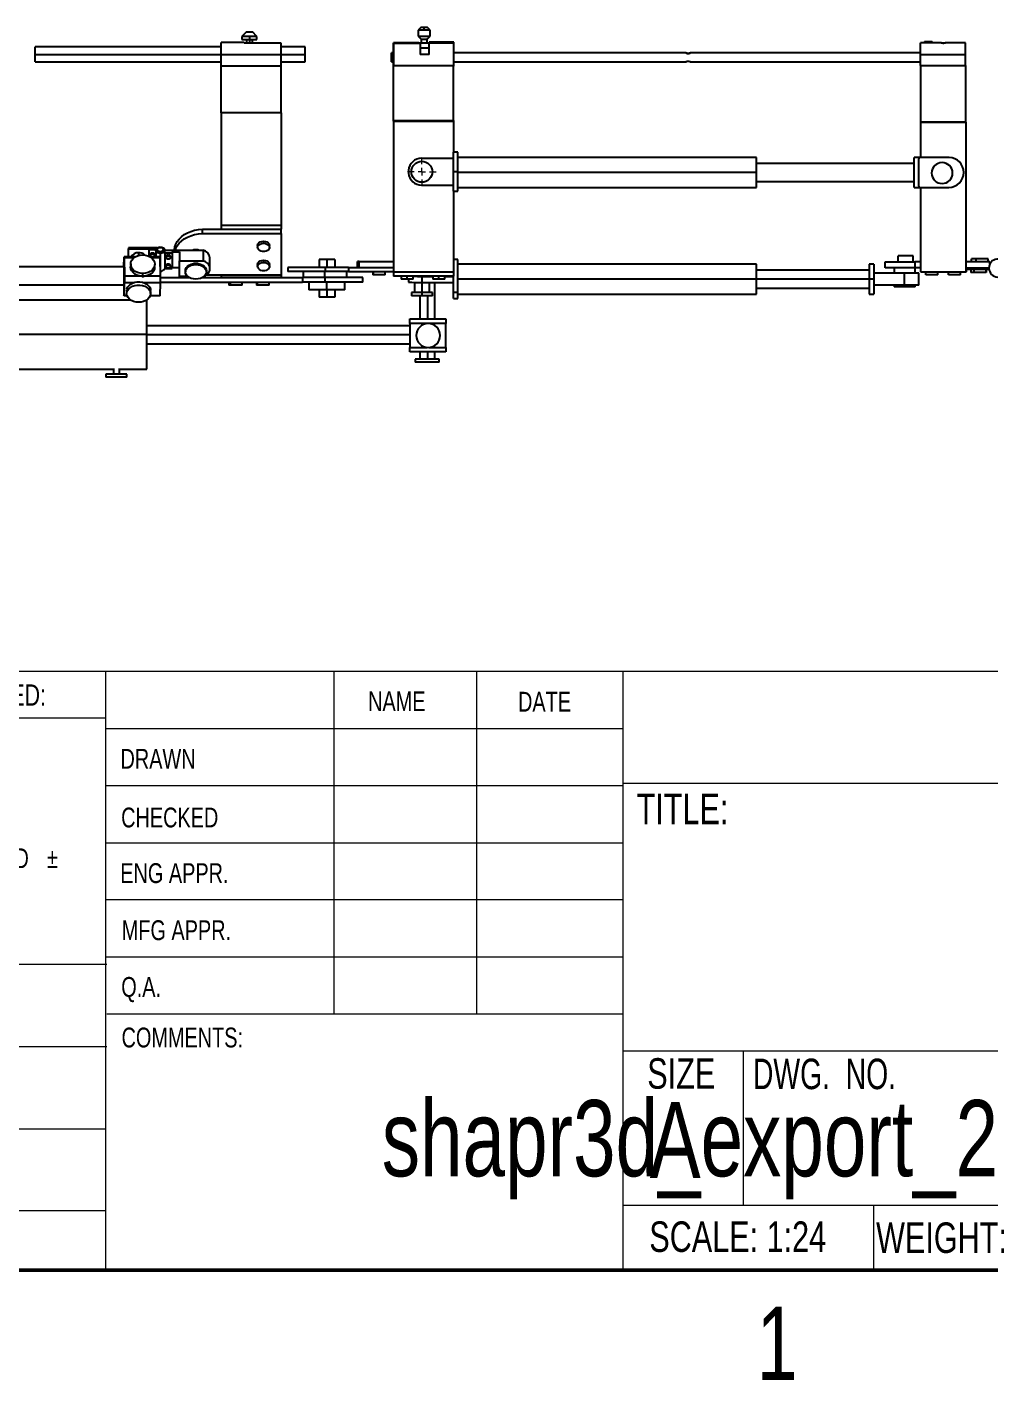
# Model space of a CAD drawing. Header units: inches. Extents: x 0.1 to 11.1, y 0.1 to 8.4.
# Drawn here: x 5.788 to 8.946, y 0.14 to 4.577 of the extents above; entities that cross this region are included whole.
import ezdxf

# ---------------------------------------------------------------- set-up
doc = ezdxf.new("R2010")
doc.units = ezdxf.units.IN
doc.header["$MEASUREMENT"] = 0
doc.styles.add('SLDTEXTSTYLE0', font='TXT', dxfattribs={"width": 0.75})
doc.styles.add('SLDTEXTSTYLE2', font='TXT', dxfattribs={"width": 0.694444})

# ---------------------------------------------------------------- blocks, each defined once
blk = doc.blocks.new('SW_NOTE_1')
at = {"color": 0, "linetype": 'Continuous', "lineweight": 0, "char_height": 0.065, "attachment_point": 1, "style": 'SLDTEXTSTYLE0'}
for s, insert in [('DIMENSIONS ARE IN INCHES', (0, 0.0838)), ('TOLERANCES:', (0, -0.0206)), ('FRACTIONAL', (0, -0.125)), ('%%p', (0.5176, -0.125)), ('ANGULAR: MACH', (0, -0.2293)), ('%%p', (0.7234, -0.2293)), ('BEND', (0.9072, -0.2293)), ('%%p', (1.1478, -0.2293)), ('TWO PLACE DECIMAL', (0, -0.3337)), ('%%p', (0.9794, -0.3337)), ('THREE PLACE DECIMAL', (0, -0.4381)), ('%%p', (0.9738, -0.4381))]:
    blk.add_mtext(s, dxfattribs=dict(at, insert=insert))
blk = doc.blocks.new('SW_CENTERMARKSYMBOL_20')
at = {"color": 0, "linetype": 'Continuous', "lineweight": 0}
for p, q in [((0, 0.025), (0, 0.0469)), ((-0.025, 0), (-0.0469, 0)), ((0, 0), (-0.0125, 0)), ((0, 0), (0, 0.0125)), ((0, 0), (0, -0.0125)), ((0, 0), (0.0125, 0)), ((0.025, 0), (0.0469, 0)), ((0, -0.025), (0, -0.0469))]:
    blk.add_line(p, q, dxfattribs=at)

msp = doc.modelspace()

# ---------------------------------------------------------------- linework, layer by layer
at = {"color": 7, "linetype": 'Continuous', "lineweight": 25}
for p, q in [((7.0809, 4.577), (7.0711, 4.5671)), ((7.0809, 4.577), (7.0907, 4.577)), ((7.0907, 4.577), (7.1006, 4.577)), ((7.0907, 4.5671), (7.0907, 4.577)), ((7.1104, 4.5671), (7.1006, 4.577)), ((6.4999, 4.5268), (6.4245, 4.5268)), ((6.4245, 4.4874), (6.4245, 4.5268)), ((6.5072, 4.5611), (6.4925, 4.5463)), ((6.4925, 4.5463), (6.4925, 4.5365)), ((6.5171, 4.5463), (6.4925, 4.5463)), ((6.4925, 4.5365), (6.5171, 4.5365)), ((6.4999, 4.5246), (6.4999, 4.5268)), ((6.5072, 4.5611), (6.5171, 4.5611)), ((6.5072, 4.5365), (6.5072, 4.5246)), ((6.5171, 4.5611), (6.5269, 4.5611)), ((6.5417, 4.5463), (6.5171, 4.5463)), ((6.5171, 4.5463), (6.5171, 4.5365)), ((6.5171, 4.5365), (6.5417, 4.5365)), ((6.5417, 4.5463), (6.5269, 4.5611)), ((6.5269, 4.5246), (6.5269, 4.5365)), ((6.5417, 4.5365), (6.5417, 4.5463)), ((7.0711, 4.5671), (7.0711, 4.5474)), ((7.0907, 4.5671), (7.0711, 4.5671)), ((7.0711, 4.5474), (7.0809, 4.5376)), ((7.0711, 4.5474), (7.1104, 4.5474)), ((7.0808, 4.5376), (7.0808, 4.5248)), ((7.0808, 4.5376), (7.0994, 4.5376)), ((7.1104, 4.5671), (7.0907, 4.5671)), ((7.1006, 4.5376), (7.0994, 4.5376)), ((7.1005, 4.5248), (7.1005, 4.5376)), ((7.1006, 4.5376), (7.1104, 4.5474)), ((7.1873, 4.5269), (7.107, 4.5269)), ((7.107, 4.525), (7.107, 4.5269)), ((7.1104, 4.5474), (7.1104, 4.5671)), ((7.1873, 4.525), (7.1873, 4.5269)), ((8.7313, 4.5292), (8.7313, 4.5268)), ((8.7313, 4.5292), (8.7436, 4.5292)), ((8.7313, 4.5268), (8.7436, 4.5268)), ((8.7354, 4.5268), (8.7354, 4.5251)), ((8.7436, 4.5268), (8.7436, 4.5292)), ((8.7436, 4.5292), (8.7559, 4.5292)), ((8.7436, 4.5268), (8.7559, 4.5268)), ((8.7511, 4.5251), (8.7511, 4.5268)), ((8.7559, 4.5268), (8.7559, 4.5292)), ((6.4245, 4.5117), (5.8143, 4.5117)), ((5.8143, 4.4871), (5.8143, 4.5117)), ((5.8143, 4.4624), (5.8143, 4.4871)), ((6.4245, 4.4874), (6.6213, 4.4874)), ((6.4245, 4.4485), (6.4245, 4.4874)), ((6.6213, 4.5246), (6.4999, 4.5246)), ((6.6213, 4.4874), (6.6213, 4.5246)), ((6.7001, 4.5117), (6.6213, 4.5117)), ((6.6213, 4.4485), (6.6213, 4.4874)), ((6.7001, 4.4871), (6.7001, 4.5117)), ((6.7001, 4.4624), (6.7001, 4.4871)), ((6.9894, 4.4925), (6.9829, 4.4925)), ((6.9829, 4.4777), (6.9829, 4.4925)), ((7.0732, 4.5253), (6.9894, 4.5253)), ((6.9894, 4.4495), (6.9894, 4.5253)), ((6.9904, 4.5248), (7.107, 4.5248)), ((6.9904, 4.5231), (6.9904, 4.5248)), ((7.0775, 4.5231), (6.9904, 4.5231)), ((6.9904, 4.4495), (6.9904, 4.5231)), ((7.0732, 4.5253), (7.0732, 4.5248)), ((7.0775, 4.5231), (7.0775, 4.4873)), ((7.0775, 4.5087), (7.107, 4.5087)), ((7.107, 4.4873), (7.0775, 4.4873)), ((7.107, 4.525), (7.1873, 4.525)), ((7.107, 4.4873), (7.107, 4.525)), ((7.1873, 4.4482), (7.1873, 4.525)), ((7.9488, 4.4925), (7.1873, 4.4925)), ((8.7185, 4.4925), (7.9635, 4.4925)), ((8.7354, 4.5251), (8.7185, 4.5251)), ((8.7185, 4.4857), (8.7185, 4.5251)), ((8.8661, 4.4857), (8.7185, 4.4857)), ((8.7185, 4.4513), (8.7185, 4.4857)), ((8.7856, 4.5251), (8.7511, 4.5251)), ((8.8661, 4.5251), (8.7999, 4.5251)), ((8.8661, 4.4857), (8.8661, 4.5251)), ((8.8661, 4.4513), (8.8661, 4.4857)), ((5.8143, 4.4624), (6.4245, 4.4624)), ((6.6213, 4.4485), (6.4245, 4.4485)), ((6.4245, 4.2957), (6.4245, 4.4485)), ((6.6213, 4.4624), (6.7001, 4.4624)), ((6.6213, 4.2957), (6.6213, 4.4485)), ((6.9829, 4.4629), (6.9829, 4.4777)), ((6.9829, 4.4629), (6.9894, 4.4629)), ((7.1862, 4.4495), (6.9894, 4.4495)), ((6.9894, 4.2705), (6.9894, 4.4495)), ((7.1862, 4.2705), (7.1862, 4.4495)), ((7.1862, 4.4482), (7.1873, 4.4482)), ((7.1873, 4.4629), (7.9488, 4.4629)), ((7.9635, 4.4629), (8.7185, 4.4629)), ((8.7185, 4.4513), (8.7185, 4.2656)), ((8.7185, 4.4513), (8.8661, 4.4513)), ((8.8661, 4.4513), (8.8661, 4.2656)), ((6.6213, 4.2957), (6.4245, 4.2957)), ((6.4245, 4.2957), (6.4245, 3.9266)), ((6.6213, 4.2957), (6.6213, 3.9266)), ((6.9894, 4.2705), (7.1862, 4.2705)), ((6.9894, 4.2685), (6.9894, 4.2705)), ((6.9894, 4.2685), (7.1862, 4.2685)), ((6.9894, 4.2685), (6.9894, 3.7728)), ((7.1862, 4.2705), (7.1862, 4.2685)), ((7.1862, 4.2685), (7.1862, 4.1664)), ((8.7185, 4.2656), (8.8661, 4.2656)), ((8.7185, 4.2656), (8.7185, 4.2618)), ((8.7185, 4.2618), (8.7193, 4.2618)), ((8.7193, 4.2655), (8.867, 4.2655)), ((8.7193, 4.1494), (8.7193, 4.2655)), ((8.8661, 4.2656), (8.8661, 4.2655)), ((8.867, 4.2655), (8.867, 3.7734)), ((7.0818, 4.1467), (7.1862, 4.1467)), ((7.201, 4.1664), (7.1862, 4.1664)), ((7.1862, 4.1024), (7.1862, 4.1664)), ((7.201, 4.1024), (7.201, 4.1664)), ((8.1803, 4.1497), (7.201, 4.1497)), ((8.1803, 4.1005), (8.1803, 4.1497)), ((8.6974, 4.1297), (8.1803, 4.1297)), ((8.7122, 4.1494), (8.6974, 4.1494)), ((8.6974, 4.0509), (8.6974, 4.1494)), ((8.7122, 4.1494), (8.7122, 4.1453)), ((8.8121, 4.1494), (8.7122, 4.1494)), ((8.7122, 4.0551), (8.7122, 4.1453)), ((7.0386, 4.1074), (7.0386, 4.0974)), ((7.1862, 4.0384), (7.1862, 4.1024)), ((7.201, 4.1024), (7.1862, 4.1024)), ((7.201, 4.0384), (7.201, 4.1024)), ((8.1803, 4.1005), (7.201, 4.1005)), ((8.1803, 4.0512), (8.1803, 4.1005)), ((7.0818, 4.0581), (7.1862, 4.0581)), ((7.1862, 4.0384), (7.201, 4.0384)), ((7.1862, 4.0384), (7.1862, 3.7728)), ((7.201, 4.0512), (8.1803, 4.0512)), ((8.1803, 4.0706), (8.6974, 4.0706)), ((8.6974, 4.0509), (8.7122, 4.0509)), ((8.7122, 4.0551), (8.7122, 4.0509)), ((8.7122, 4.0509), (8.8106, 4.051)), ((8.7193, 3.7734), (8.7193, 4.0509)), ((6.3634, 3.9002), (6.3634, 3.9144)), ((6.3634, 3.9144), (6.4245, 3.9144)), ((6.6213, 3.9266), (6.4245, 3.9266)), ((6.4245, 3.9266), (6.4245, 3.9144)), ((6.4245, 3.9144), (6.6213, 3.9144)), ((6.6213, 3.9266), (6.6213, 3.9144)), ((6.6213, 3.9002), (6.6213, 3.9144)), ((6.3634, 3.9002), (6.6213, 3.9002)), ((6.5439, 3.861), (6.5439, 3.8539)), ((6.5636, 3.8747), (6.5636, 3.8677)), ((6.5833, 3.8539), (6.5833, 3.861)), ((6.6213, 3.9002), (6.6213, 3.7632)), ((6.1052, 3.791), (6.1059, 3.8229)), ((6.1059, 3.8229), (6.1062, 3.8207)), ((6.1419, 3.8229), (6.1059, 3.8229)), ((6.1062, 3.8207), (6.1071, 3.7595)), ((6.1062, 3.8207), (6.1388, 3.8207)), ((6.1204, 3.8526), (6.1204, 3.8492)), ((6.2146, 3.8526), (6.1204, 3.8526)), ((6.1204, 3.8492), (6.1871, 3.8492)), ((6.1204, 3.8229), (6.1204, 3.8492)), ((6.1871, 3.8458), (6.1871, 3.8492)), ((6.1871, 3.8458), (6.1871, 3.8255)), ((6.2103, 3.8458), (6.1871, 3.8458)), ((6.1919, 3.8312), (6.1919, 3.8277)), ((6.2239, 3.8229), (6.1919, 3.8229)), ((6.195, 3.8207), (6.2243, 3.8207)), ((6.2066, 3.8277), (6.2066, 3.8312)), ((6.2102, 3.8451), (6.2102, 3.8229)), ((6.2149, 3.847), (6.2149, 3.8449)), ((6.2243, 3.8207), (6.2239, 3.8229)), ((6.2252, 3.7595), (6.2243, 3.8207)), ((6.2247, 3.8379), (6.2247, 3.8399)), ((6.225, 3.8345), (6.225, 3.7762)), ((6.2346, 3.8449), (6.2346, 3.847)), ((6.2395, 3.8361), (6.2395, 3.8396)), ((6.2395, 3.8361), (6.2641, 3.8361)), ((6.2395, 3.8361), (6.2395, 3.7846)), ((6.2397, 3.8454), (6.3652, 3.8454)), ((6.2397, 3.8417), (6.2397, 3.8451)), ((6.2436, 3.8244), (6.2436, 3.8209)), ((6.251, 3.8295), (6.251, 3.826)), ((6.2584, 3.8209), (6.2584, 3.8244)), ((6.2641, 3.8396), (6.2883, 3.8396)), ((6.2641, 3.8361), (6.2641, 3.8396)), ((6.2641, 3.8361), (6.2641, 3.7846)), ((6.2718, 3.8459), (6.2718, 3.8454)), ((6.2883, 3.8396), (6.2883, 3.8102)), ((6.3652, 3.8454), (6.3652, 3.8102)), ((6.3879, 3.7844), (6.3879, 3.8197)), ((8.6445, 3.807), (8.6445, 3.8266)), ((8.6937, 3.8266), (8.6445, 3.8266)), ((8.6937, 3.807), (8.6937, 3.8266)), ((8.9011, 3.8168), (8.8858, 3.8168)), ((8.8858, 3.807), (8.8858, 3.8168)), ((8.9011, 3.807), (8.9011, 3.8168)), ((8.9405, 3.8168), (8.9011, 3.8168)), ((8.9405, 3.807), (8.9405, 3.8168)), ((6.106, 3.791), (5.2453, 3.791)), ((6.1279, 3.8001), (6.1277, 3.7908)), ((6.2064, 3.7891), (6.2066, 3.7984)), ((6.2395, 3.7846), (6.2641, 3.7846)), ((6.2433, 3.7944), (6.2433, 3.7909)), ((6.2507, 3.7996), (6.2507, 3.7961)), ((6.2581, 3.7909), (6.2581, 3.7944)), ((6.2641, 3.7881), (6.2883, 3.7881)), ((6.2883, 3.8102), (6.3652, 3.8102)), ((6.2883, 3.7587), (6.2883, 3.8102)), ((6.3071, 3.7777), (6.3071, 3.7741)), ((6.3415, 3.8019), (6.3348, 3.8012)), ((6.3483, 3.8012), (6.3415, 3.8019)), ((6.376, 3.7741), (6.376, 3.7777)), ((6.5439, 3.7985), (6.5439, 3.7914)), ((6.5636, 3.8122), (6.5636, 3.8052)), ((6.5833, 3.7914), (6.5833, 3.7985)), ((6.6435, 3.7886), (6.6435, 3.7748)), ((6.7665, 3.7886), (6.6435, 3.7886)), ((6.7665, 3.7748), (6.6435, 3.7748)), ((6.6936, 3.7748), (6.6936, 3.7551)), ((6.7457, 3.8142), (6.7457, 3.7886)), ((6.7713, 3.8142), (6.7457, 3.8142)), ((6.765, 3.7551), (6.765, 3.7748)), ((6.7665, 3.7748), (6.7665, 3.7886)), ((6.8419, 3.7886), (6.7665, 3.7886)), ((6.8419, 3.7748), (6.7665, 3.7748)), ((6.7713, 3.8142), (6.7713, 3.7886)), ((6.7969, 3.8142), (6.7713, 3.8142)), ((6.7969, 3.8142), (6.7969, 3.7886)), ((6.8363, 3.7551), (6.8363, 3.7748)), ((6.8419, 3.7886), (6.8419, 3.7748)), ((6.8419, 3.7886), (6.9894, 3.7886)), ((6.8419, 3.7748), (6.9894, 3.7748)), ((6.8721, 3.7886), (6.8721, 3.8081)), ((6.8772, 3.8081), (6.8721, 3.8081)), ((6.8772, 3.8081), (6.9894, 3.8081)), ((6.8772, 3.7886), (6.8772, 3.8081)), ((6.9222, 3.7748), (6.9222, 3.7649)), ((6.9233, 3.7748), (6.9233, 3.7649)), ((6.9627, 3.7649), (6.9627, 3.7748)), ((7.1862, 3.7728), (6.9894, 3.7728)), ((6.9894, 3.7728), (6.9894, 3.76)), ((7.201, 3.8148), (7.1862, 3.8148)), ((7.1862, 3.7728), (7.1862, 3.76)), ((7.201, 3.7064), (7.201, 3.8148)), ((8.1803, 3.7997), (7.201, 3.7997)), ((8.1803, 3.7505), (8.1803, 3.7997)), ((8.5498, 3.7795), (8.1803, 3.7795)), ((8.5646, 3.7992), (8.5498, 3.7992)), ((8.5498, 3.7992), (8.5498, 3.75)), ((8.5646, 3.7992), (8.5646, 3.7697)), ((8.6024, 3.807), (8.6997, 3.807)), ((8.6024, 3.7873), (8.6024, 3.807)), ((8.6997, 3.7873), (8.6024, 3.7873)), ((8.632, 3.7873), (8.632, 3.7697)), ((8.6997, 3.807), (8.6997, 3.7873)), ((8.7193, 3.807), (8.6997, 3.807)), ((8.7193, 3.7873), (8.6997, 3.7873)), ((8.7009, 3.7697), (8.7009, 3.7873)), ((8.867, 3.7734), (8.7193, 3.7734)), ((8.7356, 3.7642), (8.7356, 3.7734)), ((8.7749, 3.7642), (8.7749, 3.7734)), ((8.8098, 3.7642), (8.8098, 3.7734)), ((8.8492, 3.7642), (8.8492, 3.7734)), ((8.9458, 3.807), (8.867, 3.807)), ((8.867, 3.7888), (8.8675, 3.7888)), ((8.867, 3.774), (8.8675, 3.774)), ((8.8675, 3.7888), (8.8675, 3.774)), ((8.8685, 3.7873), (8.8675, 3.7873)), ((8.8685, 3.7824), (8.8685, 3.7873)), ((8.8685, 3.7873), (8.9424, 3.7873)), ((8.8685, 3.7824), (8.9424, 3.7824)), ((8.8831, 3.7824), (8.8831, 3.7725)), ((8.8933, 3.7725), (8.8831, 3.7725)), ((8.8933, 3.7824), (8.8933, 3.7725)), ((8.9326, 3.7725), (8.8933, 3.7725)), ((8.9326, 3.7824), (8.9326, 3.7725)), ((8.933, 3.7725), (8.9326, 3.7725)), ((8.933, 3.7824), (8.933, 3.7725)), ((8.9424, 3.7824), (8.9424, 3.7861)), ((8.9458, 3.8005), (8.9458, 3.807)), ((5.2453, 3.7319), (6.106, 3.7319)), ((6.1053, 3.7319), (6.1057, 3.6975)), ((6.1061, 3.6954), (6.107, 3.7387)), ((6.1071, 3.7595), (6.107, 3.7387)), ((6.107, 3.7387), (6.1375, 3.7387)), ((6.164, 3.7595), (6.1071, 3.7595)), ((6.1675, 3.7594), (6.1677, 3.7687)), ((6.17, 3.7387), (6.2251, 3.7387)), ((6.2252, 3.7595), (6.171, 3.7595)), ((6.2242, 3.6954), (6.2251, 3.7387)), ((6.2251, 3.7387), (6.2252, 3.7595)), ((6.2251, 3.7403), (6.6916, 3.7403)), ((6.2252, 3.7551), (6.3205, 3.7551)), ((6.3151, 3.7587), (6.2883, 3.7587)), ((6.3626, 3.7551), (6.6916, 3.7551)), ((6.6213, 3.7632), (6.3753, 3.7632)), ((6.4245, 3.7632), (6.4245, 3.7552)), ((6.6213, 3.7552), (6.4245, 3.7552)), ((6.4245, 3.7552), (6.4245, 3.7551)), ((6.4502, 3.7403), (6.4502, 3.7305)), ((6.4541, 3.7305), (6.4502, 3.7305)), ((6.4541, 3.7403), (6.4541, 3.7305)), ((6.4935, 3.7305), (6.4541, 3.7305)), ((6.4935, 3.7305), (6.4935, 3.7403)), ((6.5407, 3.7403), (6.5407, 3.7305)), ((6.5424, 3.7305), (6.5407, 3.7305)), ((6.5424, 3.7403), (6.5424, 3.7305)), ((6.5818, 3.7305), (6.5424, 3.7305)), ((6.5818, 3.7305), (6.5818, 3.7403)), ((6.6213, 3.7632), (6.6213, 3.7552)), ((6.6213, 3.7552), (6.6213, 3.7551)), ((6.7658, 3.7551), (6.6916, 3.7551)), ((6.6916, 3.7551), (6.6916, 3.7403)), ((6.7658, 3.7403), (6.6916, 3.7403)), ((6.7124, 3.7403), (6.7124, 3.7157)), ((6.8888, 3.7551), (6.7658, 3.7551)), ((6.7658, 3.7403), (6.7658, 3.7551)), ((6.8888, 3.7403), (6.7658, 3.7403)), ((6.7714, 3.7157), (6.7714, 3.7403)), ((6.8305, 3.7157), (6.8305, 3.7403)), ((6.8888, 3.7403), (6.8888, 3.7551)), ((6.9233, 3.7649), (6.9222, 3.7649)), ((6.9627, 3.7649), (6.9233, 3.7649)), ((7.1862, 3.76), (6.9894, 3.76)), ((7.0154, 3.76), (7.0154, 3.7502)), ((7.035, 3.7502), (7.0154, 3.7502)), ((7.035, 3.7502), (7.035, 3.76)), ((7.0547, 3.7502), (7.035, 3.7502)), ((7.0391, 3.7502), (7.0391, 3.74)), ((7.0547, 3.7502), (7.0547, 3.76)), ((7.0586, 3.7397), (7.0586, 3.7059)), ((7.0826, 3.7593), (7.1191, 3.7593)), ((7.0826, 3.7593), (7.0826, 3.7396)), ((7.0826, 3.7396), (7.1862, 3.7396)), ((7.1078, 3.7597), (7.1078, 3.76)), ((7.1078, 3.7059), (7.1078, 3.7396)), ((7.1191, 3.76), (7.1191, 3.7502)), ((7.1388, 3.7502), (7.1191, 3.7502)), ((7.1253, 3.6197), (7.1253, 3.7396)), ((7.1388, 3.7502), (7.1388, 3.76)), ((7.1585, 3.7502), (7.1388, 3.7502)), ((7.1585, 3.7502), (7.1585, 3.76)), ((7.1585, 3.7593), (7.1862, 3.7593)), ((7.1862, 3.7064), (7.1862, 3.76)), ((8.1803, 3.7505), (7.201, 3.7505)), ((8.1803, 3.7013), (8.1803, 3.7505)), ((8.5498, 3.75), (8.5498, 3.7008)), ((8.5646, 3.75), (8.5498, 3.75)), ((8.5646, 3.7697), (8.5646, 3.75)), ((8.6645, 3.7697), (8.5646, 3.7697)), ((8.5646, 3.75), (8.5646, 3.7303)), ((8.6645, 3.7303), (8.5646, 3.7303)), ((8.5646, 3.7303), (8.5646, 3.7008)), ((8.632, 3.7303), (8.632, 3.7254)), ((8.6645, 3.7697), (8.6645, 3.7303)), ((8.7122, 3.7697), (8.6645, 3.7697)), ((8.7122, 3.7303), (8.6645, 3.7303)), ((8.7009, 3.7254), (8.7009, 3.7303)), ((8.7122, 3.7303), (8.7122, 3.7697)), ((8.7749, 3.7642), (8.7356, 3.7642)), ((8.8492, 3.7642), (8.8098, 3.7642)), ((6.1061, 3.6954), (6.1057, 3.6975)), ((6.1158, 3.6954), (6.1061, 3.6954)), ((6.1144, 3.713), (6.1144, 3.7027)), ((6.2242, 3.6954), (6.1918, 3.6954)), ((6.1932, 3.7027), (6.1932, 3.713)), ((6.7714, 3.7157), (6.7124, 3.7157)), ((6.7457, 3.7157), (6.7457, 3.6911)), ((6.7713, 3.6911), (6.7457, 3.6911)), ((6.7713, 3.7157), (6.7713, 3.6911)), ((6.7969, 3.6911), (6.7713, 3.6911)), ((6.8305, 3.7157), (6.7714, 3.7157)), ((6.7969, 3.7157), (6.7969, 3.6911)), ((7.0492, 3.7059), (7.0492, 3.696)), ((7.0837, 3.7059), (7.0492, 3.7059)), ((7.0837, 3.696), (7.0492, 3.696)), ((7.0761, 3.696), (7.0761, 3.6197)), ((7.0837, 3.696), (7.0837, 3.7059)), ((7.1181, 3.7059), (7.0837, 3.7059)), ((7.1181, 3.696), (7.0837, 3.696)), ((7.1181, 3.696), (7.1181, 3.7059)), ((7.201, 3.7064), (7.1862, 3.7064)), ((7.1862, 3.6868), (7.1862, 3.7064)), ((7.1862, 3.6868), (7.201, 3.6868)), ((7.201, 3.6868), (7.201, 3.7064)), ((7.201, 3.7013), (8.1803, 3.7013)), ((8.1803, 3.7205), (8.5498, 3.7205)), ((8.5498, 3.7008), (8.5646, 3.7008)), ((8.7009, 3.7254), (8.632, 3.7254)), ((6.1277, 3.6816), (5.2448, 3.6816)), ((6.1804, 3.6816), (6.1799, 3.6816)), ((6.1804, 3.5684), (6.1804, 3.6816)), ((7.0431, 3.5976), (6.1804, 3.5976)), ((7.0431, 3.6197), (7.1612, 3.6197)), ((7.0431, 3.6049), (7.0431, 3.6197)), ((7.0431, 3.6049), (7.0431, 3.5262)), ((7.1612, 3.6049), (7.0431, 3.6049)), ((7.1612, 3.6197), (7.1612, 3.6049)), ((7.1612, 3.5262), (7.1612, 3.6049)), ((6.1804, 3.5684), (4.8024, 3.5684)), ((6.1804, 3.4552), (6.1804, 3.5684)), ((6.1804, 3.5386), (7.0431, 3.5386)), ((7.0431, 3.5262), (7.1, 3.5262)), ((7.0431, 3.5114), (7.0431, 3.5262)), ((7.1612, 3.5114), (7.0431, 3.5114)), ((7.0761, 3.5114), (7.0761, 3.4882)), ((7.1007, 3.5114), (7.1007, 3.4882)), ((7.107, 3.5262), (7.1612, 3.5262)), ((7.1253, 3.4882), (7.1253, 3.5114)), ((7.1612, 3.5262), (7.1612, 3.5114)), ((7.0613, 3.4882), (7.0613, 3.4784)), ((7.14, 3.4882), (7.0613, 3.4882)), ((7.14, 3.4784), (7.0613, 3.4784)), ((7.14, 3.4784), (7.14, 3.4882)), ((4.8024, 3.4552), (6.0715, 3.4552)), ((6.0464, 3.4382), (6.0464, 3.4283)), ((6.1153, 3.4382), (6.0464, 3.4382)), ((6.1153, 3.4283), (6.0464, 3.4283)), ((6.0715, 3.4571), (6.0715, 3.4382)), ((6.0912, 3.4382), (6.0912, 3.4571)), ((6.0912, 3.4552), (6.1804, 3.4552)), ((6.1153, 3.4283), (6.1153, 3.4382))]:
    msp.add_line(p, q, dxfattribs=at)
at = {"color": 8, "linetype": 'Continuous', "lineweight": 25}
for p, q in [((6.5171, 4.5365), (6.5171, 4.5246)), ((5.8143, 4.4871), (6.4245, 4.4871)), ((6.6213, 4.4871), (6.7001, 4.4871)), ((6.1538, 3.8369), (6.1538, 3.8281)), ((6.3415, 3.8477), (6.3415, 3.8454)), ((6.3415, 3.8019), (6.3415, 3.8017)), ((7.0832, 3.7595), (7.0832, 3.76)), ((7.0832, 3.7059), (7.0832, 3.7396)), ((8.5498, 3.75), (8.1803, 3.75)), ((7.1007, 3.696), (7.1007, 3.6197)), ((7.0431, 3.5681), (6.1804, 3.5681))]:
    msp.add_line(p, q, dxfattribs=at)
at = {"color": 7, "linetype": 'Continuous', "lineweight": 18}
for p, q in [((2.6911, 2.4643), (10.5, 2.4643)), ((6.0452, 2.4643), (6.0452, 0.5)), ((6.7937, 2.4643), (6.7937, 1.3393)), ((7.2622, 2.4643), (7.2622, 1.3393)), ((7.7413, 2.4643), (7.7413, 0.5)), ((6.0452, 2.31), (4.6683, 2.31)), ((6.0452, 2.2768), (7.7413, 2.2768)), ((6.0452, 2.0893), (7.7413, 2.0893)), ((7.7413, 2.0972), (10.5, 2.0972)), ((6.0452, 1.9018), (7.7413, 1.9018)), ((7.7413, 1.7143), (6.0452, 1.7143)), ((7.7413, 1.5268), (6.0452, 1.5268)), ((4.6683, 1.5037), (6.0497, 1.5037)), ((7.7413, 1.3393), (6.0497, 1.3393)), ((4.6683, 1.2337), (6.0497, 1.2337)), ((7.7413, 1.2199), (10.5, 1.2199)), ((8.1368, 1.2199), (8.1368, 0.7129)), ((4.6683, 0.9637), (6.0452, 0.9637)), ((7.7413, 0.7129), (10.5, 0.7129)), ((8.5644, 0.7129), (8.5644, 0.5)), ((2.6911, 0.6963), (6.0452, 0.6963))]:
    msp.add_line(p, q, dxfattribs=at)
at = {"color": 7, "linetype": 'Continuous', "lineweight": 50}
msp.add_line((10.5, 0.5), (0.5, 0.5), dxfattribs=at)
at = {"color": 7, "linetype": 'Continuous', "lineweight": 25, "flags": 128}
for points in [[(6.2718, 3.8459), (6.2718, 3.8464), (6.2728, 3.8557), (6.2756, 3.8648), (6.2801, 3.8735), (6.2863, 3.8818), (6.2941, 3.8894), (6.3032, 3.8962), (6.3136, 3.902), (6.325, 3.9069), (6.3373, 3.9106), (6.3501, 3.9131), (6.3634, 3.9144)], [(6.2737, 3.8454), (6.2756, 3.8507), (6.2801, 3.8594), (6.2863, 3.8677), (6.2941, 3.8753), (6.3032, 3.8821), (6.3136, 3.8879), (6.325, 3.8928), (6.3373, 3.8965), (6.3501, 3.899), (6.3634, 3.9002)], [(6.5439, 3.861), (6.5439, 3.862), (6.5453, 3.866), (6.5482, 3.8695), (6.5525, 3.8723), (6.5578, 3.8741), (6.5636, 3.8747)], [(6.5636, 3.8677), (6.5694, 3.8671), (6.5747, 3.8653), (6.579, 3.8625), (6.5819, 3.859), (6.5832, 3.855), (6.5828, 3.8509), (6.5806, 3.8471), (6.577, 3.8439), (6.5721, 3.8416), (6.5665, 3.8404), (6.5606, 3.8404), (6.555, 3.8416), (6.5502, 3.8439), (6.5465, 3.8471), (6.5444, 3.8509), (6.5439, 3.855), (6.5453, 3.859), (6.5482, 3.8625), (6.5525, 3.8653), (6.5578, 3.8671), (6.5636, 3.8677)], [(6.5636, 3.8747), (6.5694, 3.8741), (6.5747, 3.8723), (6.579, 3.8695), (6.5819, 3.866), (6.5832, 3.862), (6.5833, 3.861)], [(6.1677, 3.7687), (6.1589, 3.7694), (6.1505, 3.7717), (6.143, 3.7753), (6.1367, 3.7802), (6.132, 3.786), (6.129, 3.7924), (6.1279, 3.7993), (6.1288, 3.8061), (6.1316, 3.8125), (6.1362, 3.8183), (6.1424, 3.8232), (6.1498, 3.8268), (6.1581, 3.8291), (6.1668, 3.8299)], [(6.1668, 3.8299), (6.1756, 3.8291), (6.1839, 3.8268), (6.1914, 3.8232), (6.1977, 3.8183), (6.2025, 3.8125), (6.2055, 3.8061), (6.2066, 3.7993), (6.2057, 3.7924), (6.2029, 3.786), (6.1983, 3.7802), (6.1921, 3.7753), (6.1847, 3.7717), (6.1764, 3.7694), (6.1677, 3.7687)], [(6.1919, 3.8312), (6.1924, 3.8332), (6.194, 3.8349), (6.1964, 3.8361), (6.1992, 3.8365), (6.2021, 3.8361), (6.2045, 3.8349), (6.2061, 3.8332), (6.2066, 3.8312)], [(6.1964, 3.8229), (6.194, 3.824), (6.1924, 3.8257), (6.1919, 3.8277), (6.1924, 3.8298), (6.194, 3.8315), (6.1964, 3.8326), (6.1992, 3.833), (6.2021, 3.8326), (6.2045, 3.8315), (6.2061, 3.8298), (6.2066, 3.8277), (6.2061, 3.8257), (6.2045, 3.824), (6.2021, 3.8229)], [(6.225, 3.8345), (6.2199, 3.8352), (6.2155, 3.837), (6.2122, 3.8398), (6.2104, 3.8433), (6.2104, 3.8469), (6.2122, 3.8504), (6.2155, 3.8532), (6.2199, 3.8551), (6.225, 3.8557)], [(6.2247, 3.8399), (6.221, 3.8405), (6.2178, 3.842), (6.2156, 3.8443), (6.2149, 3.847), (6.2156, 3.8497), (6.2178, 3.852), (6.221, 3.8535), (6.2247, 3.854), (6.2285, 3.8535), (6.2317, 3.852), (6.2338, 3.8497), (6.2346, 3.847), (6.2338, 3.8443), (6.2317, 3.842), (6.2285, 3.8405), (6.2247, 3.8399)], [(6.225, 3.8557), (6.23, 3.8551), (6.2345, 3.8532), (6.2378, 3.8504), (6.2395, 3.8469), (6.2395, 3.8433), (6.2378, 3.8398), (6.2345, 3.837), (6.23, 3.8352), (6.225, 3.8345)], [(6.251, 3.826), (6.2538, 3.8256), (6.2562, 3.8245), (6.2578, 3.8228), (6.2584, 3.8209), (6.2578, 3.8189), (6.2562, 3.8172), (6.2538, 3.8161), (6.251, 3.8157), (6.2482, 3.8161), (6.2458, 3.8172), (6.2442, 3.8189), (6.2436, 3.8209), (6.2442, 3.8228), (6.2458, 3.8245), (6.2482, 3.8256), (6.251, 3.826)], [(6.3293, 3.8454), (6.3349, 3.8471), (6.3415, 3.8477)], [(6.3415, 3.8477), (6.3482, 3.8471), (6.3538, 3.8454)], [(6.164, 3.7595), (6.1558, 3.7607), (6.1482, 3.7633), (6.1414, 3.767), (6.1357, 3.7717), (6.1314, 3.7772), (6.1287, 3.7833), (6.1277, 3.7897), (6.1277, 3.7908)], [(6.2064, 3.7891), (6.2056, 3.7833), (6.203, 3.7772), (6.1989, 3.7717), (6.1933, 3.767), (6.1866, 3.7633), (6.1791, 3.7607), (6.171, 3.7595)], [(6.2507, 3.7961), (6.2535, 3.7957), (6.2559, 3.7946), (6.2575, 3.7929), (6.2581, 3.7909), (6.2575, 3.7889), (6.2559, 3.7873), (6.2535, 3.7862), (6.2507, 3.7858), (6.2479, 3.7862), (6.2455, 3.7873), (6.2439, 3.7889), (6.2433, 3.7909), (6.2439, 3.7929), (6.2455, 3.7946), (6.2479, 3.7957), (6.2507, 3.7961)], [(6.3071, 3.7777), (6.308, 3.783), (6.3105, 3.7881), (6.3146, 3.7926), (6.3201, 3.7964), (6.3266, 3.7993), (6.3339, 3.8011), (6.3415, 3.8017)], [(6.3415, 3.7501), (6.3339, 3.7507), (6.3266, 3.7525), (6.3201, 3.7553), (6.3146, 3.7592), (6.3105, 3.7637), (6.308, 3.7688), (6.3071, 3.7741), (6.308, 3.7795), (6.3105, 3.7845), (6.3146, 3.7891), (6.3201, 3.7929), (6.3266, 3.7958), (6.3339, 3.7975), (6.3415, 3.7981)], [(6.3415, 3.8017), (6.3492, 3.8011), (6.3565, 3.7993), (6.363, 3.7964), (6.3685, 3.7926), (6.3726, 3.7881), (6.3751, 3.783), (6.376, 3.7777)], [(6.3415, 3.7981), (6.3492, 3.7975), (6.3565, 3.7958), (6.363, 3.7929), (6.3685, 3.7891), (6.3726, 3.7845), (6.3751, 3.7795), (6.376, 3.7741), (6.3751, 3.7688), (6.3726, 3.7637), (6.3685, 3.7592), (6.363, 3.7553), (6.3565, 3.7525), (6.3492, 3.7507), (6.3415, 3.7501)], [(6.3701, 3.7607), (6.3729, 3.7622), (6.3792, 3.7667), (6.384, 3.7721), (6.3869, 3.7781), (6.3879, 3.7844), (6.3869, 3.7907), (6.384, 3.7967), (6.3792, 3.8021), (6.3729, 3.8067), (6.3652, 3.8102)], [(6.5439, 3.7985), (6.5439, 3.7995), (6.5453, 3.8035), (6.5482, 3.8071), (6.5525, 3.8098), (6.5578, 3.8116), (6.5636, 3.8122)], [(6.5636, 3.8052), (6.5694, 3.8046), (6.5747, 3.8028), (6.579, 3.8), (6.5819, 3.7965), (6.5832, 3.7925), (6.5828, 3.7884), (6.5806, 3.7846), (6.577, 3.7814), (6.5721, 3.7791), (6.5665, 3.7779), (6.5606, 3.7779), (6.555, 3.7791), (6.5502, 3.7814), (6.5465, 3.7846), (6.5444, 3.7884), (6.5439, 3.7925), (6.5453, 3.7965), (6.5482, 3.8), (6.5525, 3.8028), (6.5578, 3.8046), (6.5636, 3.8052)], [(6.5636, 3.8122), (6.5694, 3.8116), (6.5747, 3.8098), (6.579, 3.8071), (6.5819, 3.8035), (6.5832, 3.7995), (6.5833, 3.7985)], [(6.1144, 3.713), (6.1149, 3.7176), (6.1172, 3.7234), (6.1212, 3.7288), (6.1267, 3.7335), (6.1335, 3.7372), (6.1412, 3.7398), (6.1495, 3.7411), (6.158, 3.7411), (6.1664, 3.7398), (6.1741, 3.7372), (6.1809, 3.7335), (6.1864, 3.7288), (6.1904, 3.7234), (6.1926, 3.7176), (6.1932, 3.713)], [(6.1538, 3.6745), (6.1453, 3.6751), (6.1373, 3.6771), (6.13, 3.6802), (6.1238, 3.6844), (6.119, 3.6895), (6.1158, 3.6952), (6.1145, 3.7012), (6.1149, 3.7073), (6.1172, 3.7132), (6.1212, 3.7186), (6.1267, 3.7232), (6.1335, 3.7269), (6.1412, 3.7295), (6.1495, 3.7308), (6.158, 3.7308), (6.1664, 3.7295), (6.1741, 3.7269), (6.1809, 3.7232), (6.1864, 3.7186), (6.1904, 3.7132), (6.1926, 3.7073), (6.1931, 3.7012), (6.1917, 3.6952), (6.1886, 3.6895), (6.1838, 3.6844), (6.1776, 3.6802), (6.1703, 3.6771), (6.1622, 3.6751), (6.1538, 3.6745)], [(7.0834, 3.7595), (7.0895, 3.7595), (7.0952, 3.7595), (7.1001, 3.7596), (7.1041, 3.7596), (7.1067, 3.7597), (7.1079, 3.7597), (7.1078, 3.7598)]]:
    msp.add_lwpolyline(points, dxfattribs=at)
at = {"color": 7, "linetype": 'Continuous', "lineweight": 25}
msp.add_circle((7.0827, 4.1023), 0.0344, dxfattribs=at)
for centre, radius, start, end in [((7.0826, 4.1024), 0.0443, 91.0446, 173.5333), ((8.7889, 4.0982), 0.0344, 270, 180), ((8.8106, 4.1002), 0.0492, 0, 88.2449), ((7.0826, 4.1024), 0.0443, 186.4667, 268.9554), ((8.7889, 4.0982), 0.0344, 180, 270), ((8.8106, 4.1002), 0.0492, 270, 0), ((6.1516, 3.8129), 0.0241, 84.9199, 155.5916), ((6.1549, 3.8092), 0.0278, 46.5765, 92.3077), ((6.2235, 3.8466), 0.00881, 190.9239, 277.8068), ((6.2259, 3.8466), 0.00881, 262.1917, 349.076), ((6.2321, 3.8417), 0.00769, 344.2103, 359.9692), ((6.2501, 3.823), 0.00658, 81.7121, 168.0602), ((6.252, 3.823), 0.00658, 11.9387, 98.289), ((6.3579, 3.8161), 0.0302, 6.8203, 75.9297), ((8.9719, 3.7867), 0.0295, 9.7978, 354.1825), ((5.3334, 3.7599), 0.7732, 358.4096, 2.2988), ((6.2263, 3.7905), 0.0144, 264.6634, 336.1577), ((6.2497, 3.7931), 0.00658, 81.7121, 168.0602), ((6.2516, 3.7931), 0.00658, 11.9387, 98.289), ((6.0653, 3.7372), 0.041, 352.5693, 1.7857), ((6.1675, 3.8101), 0.0507, 266.0352, 269.9957), ((6.1675, 3.81), 0.0506, 270.0021, 273.9706), ((7.0711, 4.8267), 1.0871, 268.3155, 270.6063), ((7.0812, 7.3659), 3.6065, 269.579, 270.0212), ((7.0803, 5.1063), 1.3468, 269.1688, 270.1322), ((7.1035, 3.5654), 0.0394, 90, 270), ((7.1035, 3.5654), 0.0394, 270, 90)]:
    msp.add_arc(centre, radius, start, end, dxfattribs=at)
msp.add_ellipse((7.0832, 3.7597), major_axis=(0.0246, 0), ratio=0.009235, start_param=3.141593, end_param=3.567345, dxfattribs=at)
for points, knots in [([(7.9562, 4.4906), (7.9566, 4.4906), (7.9576, 4.4906), (7.9595, 4.4909), (7.9615, 4.4916), (7.9629, 4.4922), (7.9634, 4.4924), (7.9636, 4.4925), (7.9634, 4.4924), (7.9629, 4.4921), (7.9618, 4.4916), (7.9603, 4.4911), (7.959, 4.4907), (7.9576, 4.4905), (7.9562, 4.4904), (7.9547, 4.4904), (7.9528, 4.4908), (7.9508, 4.4914), (7.9495, 4.4921), (7.9489, 4.4924), (7.9487, 4.4925), (7.9489, 4.4924), (7.9494, 4.4922), (7.9508, 4.4916), (7.9528, 4.4909), (7.9547, 4.4906), (7.9557, 4.4906), (7.9562, 4.4906)], [0, 0, 0, 0, 0.0309865, 0.0626088, 0.1249194, 0.1871164, 0.2185155, 0.2495979, 0.2807583, 0.3123081, 0.374689, 0.4060026, 0.4372273, 0.4688097, 0.4996809, 0.5306594, 0.5623806, 0.6248824, 0.6871934, 0.7186418, 0.7497084, 0.7808771, 0.8123691, 0.8748937, 0.9372906, 0.9689915, 1, 1, 1, 1]), ([(8.7928, 4.5246), (8.7937, 4.5246), (8.7957, 4.5247), (8.7981, 4.5249), (8.7998, 4.5251), (8.8004, 4.5251), (8.7998, 4.5249), (8.7981, 4.5246), (8.7961, 4.5243), (8.7942, 4.5242), (8.7928, 4.5241), (8.7913, 4.5242), (8.7895, 4.5243), (8.7874, 4.5246), (8.7858, 4.5249), (8.7852, 4.5251), (8.7855, 4.5251), (8.7856, 4.5251)], [0, 0, 0, 0, 0.080506, 0.160951, 0.241338, 0.321712, 0.402159, 0.482708, 0.563191, 0.60364, 0.643995, 0.684387, 0.724773, 0.805214, 0.885669, 0.966167, 1, 1, 1, 1]), ([(8.786, 4.5251), (8.7864, 4.525), (8.7874, 4.5249), (8.7899, 4.5247), (8.7918, 4.5246), (8.7928, 4.5246)], [0, 0, 0, 0, 0.333059, 0.665998, 1, 1, 1, 1]), ([(7.9488, 4.4629), (7.9488, 4.4629), (7.9487, 4.4629), (7.9489, 4.463), (7.9494, 4.4633), (7.9508, 4.4639), (7.9528, 4.4646), (7.9547, 4.465), (7.9561, 4.465), (7.9576, 4.465), (7.9595, 4.4646), (7.9615, 4.464), (7.9629, 4.4633), (7.9634, 4.463), (7.9636, 4.4629), (7.9635, 4.4629), (7.9635, 4.4629)], [0, 0, 0, 0, 0.006855, 0.068256, 0.130423, 0.253335, 0.376021, 0.438256, 0.499088, 0.560122, 0.622638, 0.745791, 0.868569, 0.930539, 0.991753, 1, 1, 1, 1])]:
    msp.add_open_spline(points, degree=3, knots=knots, dxfattribs=at)

# ---------------------------------------------------------------- block references
at = {"color": 7, "linetype": 'Continuous', "lineweight": 0}
for name, p in [('SW_CENTERMARKSYMBOL_20', (7.0827, 4.1023)), ('SW_NOTE_1', (4.7054, 2.1128))]:
    msp.add_blockref(name, p, dxfattribs=at)

# ---------------------------------------------------------------- texts
for s, insert, char_height, attachment_point, style in [('UNLESS OTHERWISE SPECIFIED:', (4.7149, 2.4212), 0.07, 1, 'SLDTEXTSTYLE0'), ('NAME', (6.9065, 2.3985), 0.065, 1, 'SLDTEXTSTYLE0'), ('DATE', (7.3982, 2.3968), 0.065, 1, 'SLDTEXTSTYLE0'), ('DRAWN', (6.0944, 2.2096), 0.065, 1, 'SLDTEXTSTYLE0'), ('TITLE:', (7.7871, 2.0627), 0.1, 1, 'SLDTEXTSTYLE0'), ('CHECKED', (6.0965, 2.0172), 0.065, 1, 'SLDTEXTSTYLE0'), ('ENG APPR.', (6.0936, 1.8347), 0.065, 1, 'SLDTEXTSTYLE0'), ('MFG APPR.', (6.0985, 1.6475), 0.065, 1, 'SLDTEXTSTYLE0'), ('Q.A.', (6.0969, 1.4615), 0.065, 1, 'SLDTEXTSTYLE0'), ('COMMENTS:', (6.0978, 1.2956), 0.065, 1, 'SLDTEXTSTYLE0'), ('SIZE', (7.822, 1.1952), 0.1, 1, 'SLDTEXTSTYLE0'), ('DWG.  NO.', (8.1685, 1.1938), 0.1, 1, 'SLDTEXTSTYLE2'), ('shapr3d_export_2019-10-14_23h35m', (9.0563, 1.058), 0.25, 2, 'SLDTEXTSTYLE0'), ('A', (7.8299, 1.0521), 0.25, 1, 'SLDTEXTSTYLE0'), ('SCALE: 1:24', (7.8287, 0.66), 0.1, 1, 'SLDTEXTSTYLE0'), ('WEIGHT:', (8.5724, 0.6566), 0.1, 1, 'SLDTEXTSTYLE0'), ('1', (8.2476, 0.3801), 0.24, 2, 'SLDTEXTSTYLE0')]:
    msp.add_mtext(s, dxfattribs=dict(at, insert=insert, char_height=char_height, attachment_point=attachment_point, style=style))

doc.saveas('drawing.dxf')
